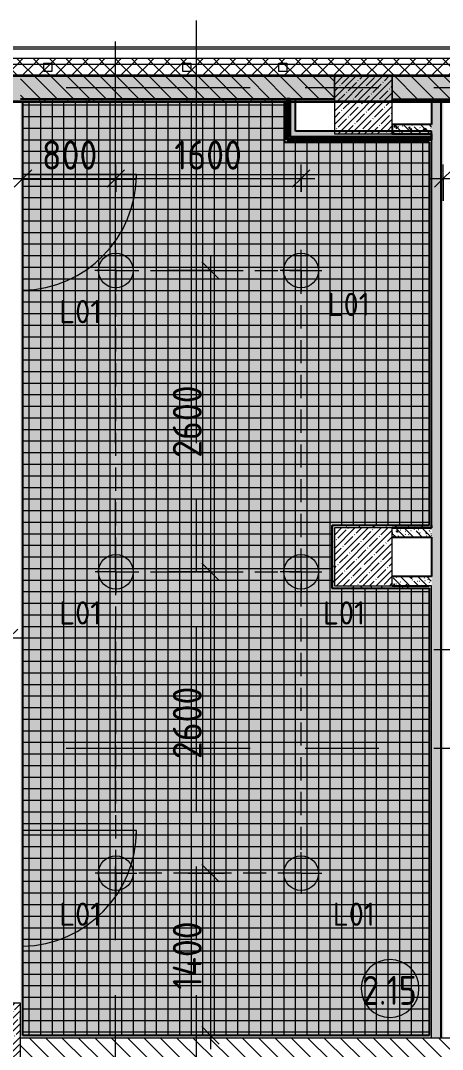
# Model space of a CAD drawing. Header units: millimetres. Extents: x 35098 to 231722, y -8553 to 29000.
# Drawn here: x 74040 to 77683, y 18700 to 27578 of the extents above; entities that cross this region are included whole.
import ezdxf

# ---------------------------------------------------------------- set-up
doc = ezdxf.new("R2010")
doc.units = ezdxf.units.MM
doc.linetypes.add('ADSK_Штрих_ш2 п1', pattern=[300, 200, -100])
doc.linetypes.add('Осевая', pattern=[3175, 635, -476.25, 1587.5, -476.25])
for name, color, linetype, lineweight in [('A-ANNO-DIMS', 7, 'Continuous', 9), ('A-ANNO-DIMS-100', 7, 'Continuous', 9), ('A-AREA-IDEN', 7, 'Continuous', 9), ('A-CLNG-PATT', 7, 'Continuous', 9), ('A-DETL-1', 7, 'ADSK_Штрих_ш2 п1', 9), ('A-DOOR', 7, 'Continuous', 9), ('A-DOOR-1', 7, 'Continuous', 13), ('A-GLAZ', 7, 'Continuous', 9), ('A-GLAZ-1', 7, 'Continuous', 13), ('A-WALL', 7, 'Continuous', 9), ('E-LITE-EQPM-IDEN', 7, 'Continuous', 9), ('I-WALL', 7, 'Continuous', 9), ('S-COLS', 7, 'Continuous', 9), ('Оси', 7, 'Continuous', 9), ('Оси-2', 7, 'Осевая', 9)]:
    doc.layers.add(name, color=color, linetype=linetype, lineweight=lineweight)
for name, color, linetype, lineweight, true_color in [('A-ANNO-NOTE', 1, 'Continuous', 9, 0xff0000), ('A-CLNG-1', 7, 'Continuous', 9, 0xc0c0c0), ('A-WALL-1', 7, 'Continuous', 25, 0x3c3c3c), ('A-WALL-2', 7, 'Continuous', 13, 0x3c3c3c), ('A-WALL-3', 7, 'Continuous', 35, 0x3c3c3c), ('A-WALL-FNSH-1', 7, 'Continuous', 9, 0x3c3c3c), ('A-WALL-FNSH-2', 7, 'Continuous', 13, 0x3c3c3c)]:
    doc.layers.add(name, color=color, linetype=linetype, lineweight=lineweight, true_color=true_color)
doc.layers.add('A-CLNG-PATT-1', color=7, linetype='Continuous', lineweight=9, transparency=1)
doc.styles.add('GOST Common', font='GOST_Common.ttf', dxfattribs={"height": 200})
doc.styles.add('GOST Common_1', font='GOST_Common.ttf', dxfattribs={"width": 0.9, "height": 250})
doc.styles.add('ISOCPEUR', font='isocpeur.ttf', dxfattribs={"width": 0.9, "height": 250})
doc.dimstyles.new('ISO-2_5_0_9К_БОЛЬШОЙ', dxfattribs={"dimscale": 304.8, "dimtxt": 248.995294, "dimasz": 0.492126, "dimexe": 0.393701, "dimexo": 0.984252, "dimgap": 0, "dimtad": 1, "dimdec": 0, "dimrnd": 10, "dimzin": 0, "dimdsep": 46, "dimtxsty": 'ISOCPEUR', "dimblk1": 'OBLIQUE', "dimblk2": 'OBLIQUE', "dimsah": 1, "dimcen": 0.09, "dimdle": 0.393701, "dimazin": 0, "dimtfac": 1, "dimtdec": 4, "dimtix": 1, "dimtmove": 0, "dimatfit": 3, "dimfxl": 1, "dimtvp": 1, "dimtolj": 1, "dimtzin": 0, "dimarcsym": 2})
pattern_1 = [(45, (0, 0), (-57.02463, 57.02463), []), (45, (57.025, 0), (-57.02463, 57.02463), [100.806, -20.161, 3.353, -16.808])]
pattern_2 = [(135, (0, 0), (-70.71068, -70.71068), [])]
pattern_3 = [(135, (0, 0), (-75.43415, -75.43415), [106.68, -17.78, 3.556, -17.78]), (135, (0, 75.39), (-75.43415, -75.43415), []), (50, (0, 0), (127.52922, -11.15758), [13.335, -146.685]), (355, (0, 0), (-24.66966, 133.74002), [10.668, -117.348]), (100.451, (10.63, -0.93), (102.85973, 122.58178), [11.333, -124.663]), (46.184, (0, 35.56), (189.75516, -29.43036), [20.002, -220.027]), (96.636, (15.81, 33.1), (166.1822, 173.1996), [17, -186.995]), (351.184, (0, 35.56), (166.18393, 173.19757), [16.002, -176.022]), (21, (17.78, 26.67), (106.13027, -71.58603), [13.335, -146.685]), (326, (17.78, 26.67), (43.26188, 128.93175), [10.668, -117.348]), (71.451, (26.62, 20.7), (149.39198, 57.34505), [11.333, -124.663]), (37.5, (0, 0), (2.162228, 59.188357), [3.353, -112.573, 3.353, -115.773, -117.792]), (37.5, (0, 0), (2.162228, 59.188357), [-235.052, 3.353, -114.44]), (7.5, (0, 0), (46.773857, 70.12615), [3.353, -64.567, 3.353, -109.906, -44.894]), (7.5, (0, 0), (46.773857, 70.12615), [-181.178, 3.353, -41.542]), (327.5, (-39.65, 0), (94.91367, -4.010093), [3.353, -41.097, 3.353, -135.331, -184.023]), (327.5, (-39.65, 0), (94.91367, -4.010093), [-183.134, 3.353, -180.67]), (317.5, (-57.43, 0), (103.69057, 17.79882), [3.353, -54.432, 3.353, -88.748, -130.683]), (317.5, (-57.43, 0), (103.69057, 17.79882), [-149.885, 3.353, -127.33])]
pattern_4 = [(45, (0, 0), (-70.71068, 70.71068), []), (135, (0, 0), (-70.71068, -70.71068), [])]
pattern_5 = [(0, (0, 0), (121.92, 30.48), [10.058, -81.382, 10.058, -81.382, -487.68]), (0, (0, 0), (121.92, 30.48), [-182.88, 10.058, -172.822, 10.058, -81.382, -213.36]), (0, (0, 0), (121.92, 30.48), [-457.2, 10.058, -50.902, 10.058, -142.342]), (120, (45.72, 15.24), (-87.356454, 90.345817), [10.058, -81.382, 10.058, -81.382, -487.68]), (120, (45.72, 15.24), (-87.356454, 90.345817), [-182.88, 10.058, -172.822, 10.058, -81.382, -213.36]), (120, (45.72, 15.24), (-87.356454, 90.345817), [-457.2, 10.058, -50.902, 10.058, -142.342]), (240, (60.96, 76.2), (-34.563546, -120.825817), [10.058, -81.382, 10.058, -81.382, -487.68]), (240, (60.96, 76.2), (-34.563546, -120.825817), [-182.88, 10.058, -172.822, 10.058, -81.382, -213.36]), (240, (60.96, 76.2), (-34.563546, -120.825817), [-457.2, 10.058, -50.902, 10.058, -142.342])]
pattern_6 = [(45, (0, 0), (-106.06602, 106.06602), []), (135, (0, 0), (-106.06602, -106.06602), [])]

# ---------------------------------------------------------------- blocks, each defined once
blk = doc.blocks.new('BSC_Колонна _Прямоугольная - 500х500-V21-План расстановки осветительного оборудования 2 этажа в осях 12-23')
at = {"layer": 'S-COLS'}
h = blk.add_hatch(dxfattribs=at)
h.set_pattern_fill('FP_30', color=256, style=0, pattern_type=2)
h.set_pattern_definition([(45, (-77000, -22950), (-57.02463, 57.02463), []), (45, (-76942.975, -22950), (-57.02463, 57.02463), [100.806, -20.161, 3.353, -16.808])])
h.paths.add_polyline_path([(-250, -250), (250, -250), (250, 250), (-250, 250)])
for p, q in [((250, 250), (-250, 250)), ((-250, 250), (-250, -250)), ((250, -250), (250, 250)), ((-250, -250), (250, -250))]:
    blk.add_line(p, q, dxfattribs=at)
blk = doc.blocks.new('110_Дверь_СКБ_1Ст_Внутренняя1 - Д-4 1100x2100h_су мгн-V25-План расстановки осветительного оборудования 2 этажа в осях 12-23')
at = {"layer": 'A-DOOR'}
blk.add_arc((-487.5, 40), 1000, 1.20665, 90, dxfattribs=at)
at = {"layer": 'A-DOOR-1'}
for p, q in [((-487.5, 1040), (-487.5, 61)), ((-447.5, 1040), (-487.5, 1040)), ((-447.5, 61), (-447.5, 1040))]:
    blk.add_line(p, q, dxfattribs=at)
blk = doc.blocks.new('120_Окно_СКБ_2Ст - 120_Окно_СКБ_2Ст 2100х2400 _мал створка справа_-19092174-План расстановки осветительного оборудования 2 этажа в осях 12-23')
at = {"layer": 'A-GLAZ-1'}
for p, q in [((-1050, -75), (-1050, -5)), ((-1050, -5), (-980, -5)), ((-980, -75), (-1050, -75)), ((-980, -5), (-980, -75)), ((150, -75), (150, -5)), ((150, -5), (220, -5)), ((220, -75), (150, -75)), ((220, -5), (220, -75)), ((980, -75), (980, -5)), ((980, -5), (1050, -5)), ((1050, -75), (980, -75)), ((1050, -5), (1050, -75))]:
    blk.add_line(p, q, dxfattribs=at)
blk = doc.blocks.new('BSC_Колонна _Прямоугольная - 500х500-V37-План расстановки осветительного оборудования 2 этажа в осях 12-23')
at = {"layer": 'S-COLS'}
h = blk.add_hatch(dxfattribs=at)
h.set_pattern_fill('FP_40', color=256, style=0, pattern_type=2)
h.set_pattern_definition([(45, (-73790, -18850), (-57.02463, 57.02463), []), (45, (-73732.975, -18850), (-57.02463, 57.02463), [100.806, -20.161, 3.353, -16.808])])
h.paths.add_polyline_path([(-250, -250), (250, -250), (250, 250), (-250, 250), (-250, 14.9)])
for p, q in [((250, 250), (-250, 250)), ((-250, 250), (-250, -250)), ((250, -250), (250, 250)), ((-250, -250), (250, -250))]:
    blk.add_line(p, q, dxfattribs=at)
blk = doc.blocks.new('DIMBLOCK37-План расстановки осветительного оборудования 2 этажа в осях 12-23')
at = {"layer": 'A-ANNO-DIMS-100'}
for p, q in [((74061, 25963.9), (74061, 26335.3)), ((74862, 26099.3), (74862, 26335.3)), ((73941, 26215.3), (74862, 26215.3)), ((74061, 26215.3), (74061, 25963.9)), ((74862, 26215.3), (74862, 26099.3))]:
    blk.add_line(p, q, dxfattribs=at)
at = {"layer": 'A-ANNO-DIMS-100', "lineweight": 20}
for p, q in [((74061, 26215.3), (74136, 26290.3)), ((74862, 26215.3), (74937, 26290.3)), ((74061, 26215.3), (73986, 26140.3)), ((74862, 26215.3), (74787, 26140.3))]:
    blk.add_line(p, q, dxfattribs=at)
at = {"layer": 'A-ANNO-DIMS-100', "color": 0, "insert": (74224.5, 26542), "char_height": 250, "width": 568.858, "attachment_point": 1, "line_spacing_factor": 1.149209, "style": 'ISOCPEUR'}
blk.add_mtext('800', dxfattribs=at)
blk = doc.blocks.new('_Oblique')
at = {"color": 0, "linetype": 'ByBlock', "lineweight": -2}
blk.add_line((-0.5, -0.5), (0.5, 0.5), dxfattribs=at)
blk = doc.blocks.new('DIMBLOCK38-План расстановки осветительного оборудования 2 этажа в осях 12-23')
at = {"layer": 'A-ANNO-DIMS-100'}
for p, q in [((74862, 26099.3), (74862, 26335.3)), ((76462, 26099.3), (76462, 26335.3)), ((74862, 26215.3), (76582, 26215.3)), ((74862, 26215.3), (74862, 26099.3)), ((76462, 26215.3), (76462, 26099.3))]:
    blk.add_line(p, q, dxfattribs=at)
at = {"layer": 'A-ANNO-DIMS-100', "lineweight": 20}
for p, q in [((74862, 26215.3), (74937, 26290.3)), ((76462, 26215.3), (76537, 26290.3)), ((74862, 26215.3), (74787, 26140.3)), ((76462, 26215.3), (76387, 26140.3))]:
    blk.add_line(p, q, dxfattribs=at)
at = {"layer": 'A-ANNO-DIMS-100', "color": 0, "insert": (75367.5, 26542), "char_height": 250, "width": 706.764, "attachment_point": 1, "line_spacing_factor": 1.149209, "style": 'ISOCPEUR'}
blk.add_mtext('1600', dxfattribs=at)
blk = doc.blocks.new('DIMBLOCK39-План расстановки осветительного оборудования 2 этажа в осях 12-23')
at = {"layer": 'A-ANNO-DIMS-100', "lineweight": 20}
for p, q in [((75681.4, 25421), (75606.4, 25496)), ((75681.4, 25421), (75756.4, 25346)), ((75681.4, 22821), (75606.4, 22896)), ((75681.4, 22821), (75756.4, 22746))]:
    blk.add_line(p, q, dxfattribs=at)
at = {"layer": 'A-ANNO-DIMS-100'}
for p, q in [((75681.4, 25541), (75681.4, 22821)), ((75309.5, 25421), (75801.4, 25421)), ((75681.4, 25421), (75309.5, 25421)), ((75310.5, 22821), (75801.4, 22821)), ((75681.4, 22821), (75310.5, 22821))]:
    blk.add_line(p, q, dxfattribs=at)
at = {"layer": 'A-ANNO-DIMS-100', "color": 0, "insert": (75354.8, 23805), "char_height": 250, "width": 758.478, "attachment_point": 1, "rotation": 90, "line_spacing_factor": 1.149209, "style": 'ISOCPEUR'}
blk.add_mtext('2600', dxfattribs=at)
blk = doc.blocks.new('DIMBLOCK40-План расстановки осветительного оборудования 2 этажа в осях 12-23')
at = {"layer": 'A-ANNO-DIMS-100'}
for p, q in [((75310.5, 22821), (75801.4, 22821)), ((75681.4, 22821), (75310.5, 22821)), ((75681.4, 22821), (75681.4, 20221)), ((75487.5, 20221), (75801.4, 20221)), ((75681.4, 20221), (75487.5, 20221))]:
    blk.add_line(p, q, dxfattribs=at)
at = {"layer": 'A-ANNO-DIMS-100', "lineweight": 20}
for p, q in [((75681.4, 22821), (75606.4, 22896)), ((75681.4, 22821), (75756.4, 22746)), ((75681.4, 20221), (75606.4, 20296)), ((75681.4, 20221), (75756.4, 20146))]:
    blk.add_line(p, q, dxfattribs=at)
at = {"layer": 'A-ANNO-DIMS-100', "color": 0, "insert": (75354.8, 21205), "char_height": 250, "width": 758.478, "attachment_point": 1, "rotation": 90, "line_spacing_factor": 1.149209, "style": 'ISOCPEUR'}
blk.add_mtext('2600', dxfattribs=at)
blk = doc.blocks.new('DIMBLOCK41-План расстановки осветительного оборудования 2 этажа в осях 12-23')
at = {"layer": 'A-ANNO-DIMS-100', "lineweight": 20}
for p, q in [((75681.4, 20221), (75606.4, 20296)), ((75681.4, 20221), (75756.4, 20146)), ((75681.4, 18821), (75606.4, 18896)), ((75681.4, 18821), (75756.4, 18746))]:
    blk.add_line(p, q, dxfattribs=at)
at = {"layer": 'A-ANNO-DIMS-100'}
for p, q in [((75487.5, 20221), (75801.4, 20221)), ((75681.4, 20221), (75487.5, 20221)), ((75681.4, 20221), (75681.4, 18701)), ((75487.5, 18821), (75801.4, 18821)), ((75681.4, 18821), (75487.5, 18821))]:
    blk.add_line(p, q, dxfattribs=at)
at = {"layer": 'A-ANNO-DIMS-100', "color": 0, "insert": (75354.8, 19214.5), "char_height": 250, "width": 735.494, "attachment_point": 1, "rotation": 90, "line_spacing_factor": 1.149209, "style": 'ISOCPEUR'}
blk.add_mtext('1400', dxfattribs=at)
blk = doc.blocks.new('DIMBLOCK42-План расстановки осветительного оборудования 2 этажа в осях 12-23')
at = {"layer": 'A-ANNO-DIMS-100'}
for p, q in [((77691, 26021.4), (77691, 26335.3)), ((78591, 26099.3), (78591, 26335.3)), ((77571, 26215.3), (78591, 26215.3)), ((77691, 26215.3), (77691, 26021.4)), ((78591, 26215.3), (78591, 26099.3))]:
    blk.add_line(p, q, dxfattribs=at)
at = {"layer": 'A-ANNO-DIMS-100', "lineweight": 20}
for p, q in [((77691, 26215.3), (77766, 26290.3)), ((78591, 26215.3), (78666, 26290.3)), ((77691, 26215.3), (77616, 26140.3)), ((78591, 26215.3), (78516, 26140.3))]:
    blk.add_line(p, q, dxfattribs=at)
at = {"layer": 'A-ANNO-DIMS-100', "color": 0, "insert": (77904, 26542), "char_height": 250, "width": 568.858, "attachment_point": 1, "line_spacing_factor": 1.149209, "style": 'ISOCPEUR'}
blk.add_mtext('900', dxfattribs=at)
blk = doc.blocks.new('DIMBLOCK55-План расстановки осветительного оборудования 2 этажа в осях 12-23')
at = {"layer": 'A-ANNO-DIMS-100'}
for p, q in [((72385, 22445.4), (72385, 22130.2)), ((72385, 22250.2), (72385, 22445.4)), ((73940, 22056.2), (73940, 22370.2)), ((72385, 22250.2), (74060, 22250.2)), ((73940, 22250.2), (73940, 22056.2))]:
    blk.add_line(p, q, dxfattribs=at)
at = {"layer": 'A-ANNO-DIMS-100', "lineweight": 20}
for p, q in [((72385, 22250.2), (72460, 22325.2)), ((73940, 22250.2), (74015, 22325.2)), ((72385, 22250.2), (72310, 22175.2)), ((73940, 22250.2), (73865, 22175.2))]:
    blk.add_line(p, q, dxfattribs=at)
at = {"layer": 'A-ANNO-DIMS-100', "color": 0, "insert": (72947, 22576.8), "char_height": 250, "width": 517.144, "attachment_point": 1, "line_spacing_factor": 1.149209, "style": 'ISOCPEUR'}
blk.add_mtext('1/2', dxfattribs=at)
blk = doc.blocks.new('Марка_Помещения - Номер-25198446-План расстановки осветительного оборудования 2 этажа в осях 12-23')
at = {"layer": 'A-AREA-IDEN'}
for start, end in [(360, 180), (180, 360)]:
    blk.add_arc((0, 0), 2.5, start, end, dxfattribs=at)

msp = doc.modelspace()

# ---------------------------------------------------------------- hatches: boundary and pattern name
at = {"layer": 'A-CLNG-PATT'}
h = msp.add_hatch(dxfattribs=at)
h.set_pattern_fill('FP_75', color=256, style=0, pattern_type=2)
h.set_pattern_definition([(270, (75815, 22850), (100, 6e-15), []), (0, (75815, 22850), (0, 100), [])])
h.paths.add_polyline_path([(77569, 18821), (77569, 22679), (76729, 22679), (76729, 23221), (77569, 23221), (77569, 26530), (76320, 26530), (76320, 26879), (74061, 26879), (74061, 18821), (77559.8, 18821)])
at = {"layer": 'A-CLNG-PATT-1'}
msp.add_hatch(color=256, dxfattribs=at).paths.add_polyline_path([(77569, 18821), (77569, 22679), (76729, 22679), (76729, 23221), (77569, 23221), (77569, 26530), (76320, 26530), (76320, 26879), (74061, 26879), (74061, 18821), (77559.8, 18821)])
at = {"layer": 'A-WALL'}
h = msp.add_hatch(dxfattribs=at)
h.set_pattern_fill('FP_20', color=256, style=0, pattern_type=2)
h.set_pattern_definition(pattern_4)
h.paths.add_polyline_path([(84490.7, 27200), (84490.7, 27250), (42010, 27250), (42010, 27200), (81923.3, 27200)])
h = msp.add_hatch(dxfattribs=at)
h.set_pattern_fill('FP_20', color=256, style=0, pattern_type=2)
h.set_pattern_definition(pattern_4)
h.paths.add_polyline_path([(84490.7, 27100), (84490.7, 27200), (42060, 27200), (42060, 27100), (84200, 27100)])
at = {"layer": 'I-WALL'}
h = msp.add_hatch(dxfattribs=at)
h.set_pattern_fill('FP_19', color=256, style=0, pattern_type=2)
h.set_pattern_definition(pattern_2)
h.paths.add_polyline_path([(84105, 26900), (84200, 26900), (84200, 27100), (81150, 27100), (81150, 26900), (84100.7, 26900)])
h.paths.add_polyline_path([(80468.8, 26900), (80650, 26900), (80650, 27100), (77250, 27100), (77250, 26900), (79014.3, 26900)])
h.paths.add_polyline_path([(76750, 26900), (76750, 27100), (74040, 27100), (74040, 26900), (76468.9, 26900)])
h.paths.add_polyline_path([(73540, 26900), (73540, 27100), (70810, 27100), (70810, 26900), (73196.3, 26900)])
h.paths.add_polyline_path([(70310, 26900), (70310, 27100), (66760, 27100), (66760, 26900), (70287.3, 26900)])
h.paths.add_polyline_path([(66160, 26900), (66160, 27100), (50364.8, 27100), (50364.8, 26900), (65923.9, 26900)])
h = msp.add_hatch(dxfattribs=at)
h.set_pattern_fill('FP_17', color=256, style=0, pattern_type=2)
h.set_pattern_definition(pattern_1)
h.paths.add_polyline_path([(84100.7, 26880), (84200.7, 26880), (84200, 26900), (84100.7, 26900), (84100.7, 27100), (66760, 27100), (66760, 26880), (83377.8, 26880)])
h = msp.add_hatch(dxfattribs=at)
h.set_pattern_fill('FP_46', color=256, style=0, pattern_type=2)
h.set_pattern_definition(pattern_5)
h.paths.add_polyline_path([(76340, 26880), (76340, 26900), (74040, 26900), (74040, 26880), (76105.3, 26880)])
h = msp.add_hatch(dxfattribs=at)
h.set_pattern_fill('FP_46', color=256, style=0, pattern_type=2)
h.set_pattern_definition(pattern_5)
h.paths.add_polyline_path([(74060, 18800), (74060, 26880), (74040, 26880), (74040, 18800)])
h = msp.add_hatch(dxfattribs=at)
h.set_pattern_fill('FP_46', color=256, style=0, pattern_type=2)
h.set_pattern_definition(pattern_5)
h.paths.add_polyline_path([(76340, 26530), (76340, 26880), (76320, 26880), (76320, 26530)])
h = msp.add_hatch(dxfattribs=at)
h.set_pattern_fill('FP_55', color=256, style=0, pattern_type=2)
h.set_pattern_definition(pattern_6)
h.paths.add_polyline_path([(76352.5, 26562.5), (76352.5, 26900), (76340, 26900), (76340, 26562.5)])
h = msp.add_hatch(dxfattribs=at)
h.set_pattern_fill('FP_55', color=256, style=0, pattern_type=2)
h.set_pattern_definition(pattern_6)
h.paths.add_polyline_path([(76365, 26575), (76365, 26900), (76352.5, 26900), (76352.5, 26575)])
for points in [[(76415, 26625), (76415, 26900), (76365, 26900), (76365, 26625)], [(76832.6, 26575), (77590, 26575), (77590, 26625), (76365, 26625), (76365, 26575), (76468.9, 26575)]]:
    msp.add_hatch(color=256, dxfattribs=at).paths.add_polyline_path(points)
h = msp.add_hatch(dxfattribs=at)
h.set_pattern_fill('FP_24', color=256, style=0, pattern_type=2)
h.set_pattern_definition(pattern_3)
h.paths.add_polyline_path([(77590, 18800), (77670, 18800), (77670, 26880), (77590, 26880), (77590, 18820)])
h = msp.add_hatch(dxfattribs=at)
h.set_pattern_fill('FP_46', color=256, style=0, pattern_type=2)
h.set_pattern_definition(pattern_5)
h.paths.add_polyline_path([(80630, 26880), (80630, 26900), (77670, 26900), (77670, 26880), (80468.8, 26880)])
h = msp.add_hatch(dxfattribs=at)
h.set_pattern_fill('FP_46', color=256, style=0, pattern_type=2)
h.set_pattern_definition(pattern_5)
h.paths.add_polyline_path([(77670, 18800), (77690, 18800), (77690, 26880), (77670, 26880), (77670, 18864.9)])
h = msp.add_hatch(dxfattribs=at)
h.set_pattern_fill('FP_24', color=256, style=0, pattern_type=2)
h.set_pattern_definition(pattern_3)
h.paths.add_polyline_path([(77590, 26600), (77590, 26680), (77250, 26680), (77250, 26600), (77559.8, 26600)])
h = msp.add_hatch(dxfattribs=at)
h.set_pattern_fill('FP_55', color=256, style=0, pattern_type=2)
h.set_pattern_definition(pattern_6)
h.paths.add_polyline_path([(76832.6, 26550), (77590, 26550), (77590, 26562.5), (76340, 26562.5), (76340, 26550), (76468.9, 26550)])
h = msp.add_hatch(dxfattribs=at)
h.set_pattern_fill('FP_46', color=256, style=0, pattern_type=2)
h.set_pattern_definition(pattern_5)
h.paths.add_polyline_path([(77590, 26530), (77590, 26550), (76340, 26550), (76340, 26530), (77570, 26530)])
h = msp.add_hatch(dxfattribs=at)
h.set_pattern_fill('FP_55', color=256, style=0, pattern_type=2)
h.set_pattern_definition(pattern_6)
h.paths.add_polyline_path([(76832.6, 26562.5), (77590, 26562.5), (77590, 26575), (76352.5, 26575), (76352.5, 26562.5), (76468.9, 26562.5)])
h = msp.add_hatch(dxfattribs=at)
h.set_pattern_fill('FP_46', color=256, style=0, pattern_type=2)
h.set_pattern_definition(pattern_5)
h.paths.add_polyline_path([(77570, 23220), (77590, 23220), (77590, 26530), (77570, 26530), (77570, 24655.6)])
h = msp.add_hatch(dxfattribs=at)
h.set_pattern_fill('FP_46', color=256, style=0, pattern_type=2)
h.set_pattern_definition(pattern_5)
h.paths.add_polyline_path([(76730, 22700), (76750, 22700), (76750, 23220), (76730, 23220), (76730, 23200)])
h = msp.add_hatch(dxfattribs=at)
h.set_pattern_fill('FP_46', color=256, style=0, pattern_type=2)
h.set_pattern_definition(pattern_5)
h.paths.add_polyline_path([(77590, 23200), (77590, 23220), (76750, 23220), (76750, 23200), (77559.8, 23200)])
h = msp.add_hatch(dxfattribs=at)
h.set_pattern_fill('FP_24', color=256, style=0, pattern_type=2)
h.set_pattern_definition(pattern_3)
h.paths.add_polyline_path([(77590, 23120), (77590, 23200), (77250, 23200), (77250, 23120), (77559.8, 23120)])
h = msp.add_hatch(dxfattribs=at)
h.set_pattern_fill('FP_24', color=256, style=0, pattern_type=2)
h.set_pattern_definition(pattern_3)
h.paths.add_polyline_path([(77570, 22700), (77590, 22700), (77590, 22780), (77250, 22780), (77250, 22700), (77559.8, 22700)])
h = msp.add_hatch(dxfattribs=at)
h.set_pattern_fill('FP_46', color=256, style=0, pattern_type=2)
h.set_pattern_definition(pattern_5)
h.paths.add_polyline_path([(77570, 22680), (77570, 22700), (76730, 22700), (76730, 22680), (77559.8, 22680)])
h = msp.add_hatch(dxfattribs=at)
h.set_pattern_fill('FP_46', color=256, style=0, pattern_type=2)
h.set_pattern_definition(pattern_5)
h.paths.add_polyline_path([(77570, 18820), (77590, 18820), (77590, 22700), (77570, 22700), (77570, 18864.9)])
h = msp.add_hatch(dxfattribs=at)
h.set_pattern_fill('FP_19', color=256, style=0, pattern_type=2)
h.set_pattern_definition(pattern_2)
h.paths.add_polyline_path([(84105, 18600), (84200, 18600), (84200, 18800), (79080, 18800), (79080, 18600), (83377.8, 18600)])
h.paths.add_polyline_path([(78580, 18600), (78580, 18800), (74040, 18799.5), (74040, 18600), (77559.8, 18600)])
h.paths.add_polyline_path([(73196.3, 18600), (73540, 18600), (73540, 18800), (66760, 18800), (66760, 18600), (70287.3, 18600)])
h = msp.add_hatch(dxfattribs=at)
h.set_pattern_fill('FP_46', color=256, style=0, pattern_type=2)
h.set_pattern_definition(pattern_5)
h.paths.add_polyline_path([(77590, 18800), (77590, 18820), (74060, 18820), (74060, 18800), (77559.8, 18800)])
at = {"layer": 'S-COLS'}
h = msp.add_hatch(dxfattribs=at)
h.set_pattern_fill('FP_17', color=256, style=0, pattern_type=2)
h.set_pattern_definition(pattern_1)
h.paths.add_polyline_path([(76750, 26600), (77250, 26600), (77250, 27100), (76750, 27100), (76750, 26900)])

# ---------------------------------------------------------------- linework, layer by layer
at = {"layer": 'A-ANNO-NOTE'}
for p, q in [((74862, 25421), (74862, 25601)), ((76462, 25421), (76462, 25601)), ((74862, 25421), (74682, 25421)), ((74862, 25421), (75042, 25421)), ((74862, 25421), (74862, 25241)), ((76462, 25421), (76282, 25421)), ((76462, 25421), (76642, 25421)), ((76462, 25421), (76462, 25241)), ((74863, 22821), (74863, 23001)), ((76463, 22821), (76463, 23001)), ((74863, 22821), (74683, 22821)), ((74863, 22821), (75043, 22821)), ((74863, 22821), (74863, 22641)), ((76463, 22821), (76283, 22821)), ((76463, 22821), (76643, 22821)), ((76463, 22821), (76463, 22641)), ((74863, 20221), (74863, 20401)), ((76463, 20221), (76463, 20401)), ((74863, 20221), (74683, 20221)), ((74863, 20221), (75043, 20221)), ((74863, 20221), (74863, 20041)), ((76463, 20221), (76283, 20221)), ((76463, 20221), (76643, 20221)), ((76463, 20221), (76463, 20041))]:
    msp.add_line(p, q, dxfattribs=at)
for centre in [(74862, 25421), (76462, 25421), (74863, 22821), (76463, 22821), (74863, 20221), (76463, 20221)]:
    msp.add_circle(centre, 150, dxfattribs=at)
at = {"layer": 'A-CLNG-1'}
for p, q in [((77569, 23221), (77569, 26530)), ((76729, 23221), (77569, 23221)), ((77569, 18821), (77569, 22679)), ((74061, 18821), (77569, 18821))]:
    msp.add_line(p, q, dxfattribs=at)
at = {"layer": 'A-DETL-1'}
for p, q in [((74862, 25421), (76461, 25421)), ((74862, 20221), (74862, 25421)), ((76461, 25421), (76461, 20221)), ((74862, 22821), (76461, 22821)), ((76461, 20221), (74862, 20221))]:
    msp.add_line(p, q, dxfattribs=at)
at = {"layer": 'A-WALL'}
for p, q in [((84490.7, 27250), (42010, 27250)), ((84490.7, 27200), (42060, 27200)), ((76750, 26900), (76750, 27100)), ((77250, 27100), (77250, 26900)), ((76352.5, 26900), (76352.5, 26562.5)), ((76352.5, 26562.5), (77590, 26562.5)), ((77590, 26550), (77590, 23220)), ((77590, 23220), (77590, 26530)), ((77590, 22700), (77570, 22700)), ((77590, 18800), (77590, 22700)), ((74040, 18800), (78580, 18800))]:
    msp.add_line(p, q, dxfattribs=at)
at = {"layer": 'A-WALL-1'}
for p, q in [((76750, 27100), (74040, 27100)), ((80650, 27100), (77250, 27100)), ((76750, 26900), (74040, 26900)), ((74060, 26880), (76340, 26880)), ((74060, 18820), (74060, 26880)), ((76320, 26880), (76320, 26530)), ((76415, 26625), (76415, 26900)), ((77250, 26900), (80650, 26900)), ((77590, 26880), (77590, 26680)), ((77670, 26900), (77670, 18800)), ((77670, 26880), (80630, 26880)), ((77590, 26680), (77250, 26680)), ((77250, 26680), (77250, 26600)), ((77590, 26550), (76340, 26550)), ((77590, 26625), (76415, 26625)), ((77250, 26600), (77590, 26600)), ((77590, 26575), (77590, 26625)), ((77590, 26600), (77590, 26550)), ((76320, 26530), (77570, 26530)), ((77570, 26530), (77570, 23220)), ((76730, 23220), (76730, 22680)), ((77570, 23220), (76730, 23220)), ((77590, 23200), (77250, 23200)), ((77250, 23200), (77590, 23200)), ((77590, 23220), (77590, 23200)), ((77590, 23200), (77590, 23220)), ((77250, 23120), (77590, 23120)), ((77590, 23120), (77590, 22780)), ((77590, 22780), (77250, 22780)), ((76730, 22680), (77570, 22680)), ((77250, 22700), (77570, 22700)), ((77570, 22680), (77570, 18820)), ((77570, 18820), (74060, 18820))]:
    msp.add_line(p, q, dxfattribs=at)
at = {"layer": 'A-WALL-2'}
for p, q in [((84490.7, 27330), (41930, 27330)), ((76750, 27100), (77250, 27100))]:
    msp.add_line(p, q, dxfattribs=at)
at = {"layer": 'A-WALL-3'}
for p, q in [((84100.7, 27100), (66760, 27100)), ((66760, 26880), (84200.7, 26880)), ((76365, 26900), (76340, 26900)), ((76340, 26900), (76340, 26550)), ((76365, 26900), (76365, 26575)), ((76340, 26550), (77590, 26550)), ((76365, 26575), (77590, 26575)), ((77590, 26550), (77590, 26575))]:
    msp.add_line(p, q, dxfattribs=at)
at = {"layer": 'A-WALL-FNSH-1'}
msp.add_line((84490.7, 27350), (41910, 27350), dxfattribs=at)
at = {"layer": 'A-WALL-FNSH-2'}
for p, q in [((76320, 26879), (76319, 26879)), ((76319, 26879), (76319, 26530)), ((76319, 26530), (76320, 26530))]:
    msp.add_line(p, q, dxfattribs=at)
at = {"layer": 'I-WALL'}
for p, q in [((74061, 26879), (74061, 18821)), ((76319, 26879), (74061, 26879)), ((74240, 26879), (74240, 26880)), ((76319, 26530), (76319, 26529)), ((77568.7, 26529), (76320.1, 26529)), ((76729, 22679), (76729, 23221)), ((76730, 23221), (76730, 23220)), ((77569, 23221), (77570, 23221)), ((76729, 22680), (76730, 22680)), ((77569, 22679), (76729, 22679)), ((77569, 22679), (77569, 22680)), ((77569, 18821), (77570, 18821))]:
    msp.add_line(p, q, dxfattribs=at)
at = {"layer": 'S-COLS'}
for p, q in [((77250, 27100), (76750, 27100)), ((76750, 27100), (76750, 26900)), ((77250, 26900), (77250, 27100)), ((76750, 26900), (76750, 26600)), ((77250, 26600), (77250, 26900)), ((76750, 26600), (77250, 26600))]:
    msp.add_line(p, q, dxfattribs=at)
at = {"layer": 'Оси'}
for p, q in [((75560, 25078.1), (75560, 27578.1)), ((74860, 24898.1), (74860, 27398.1))]:
    msp.add_line(p, q, dxfattribs=at)
at = {"layer": 'Оси-2'}
for p, q in [((38398.2, 27000), (82450, 27000)), ((75560, 593.7), (75560, 25078.1)), ((74860, 593.7), (74860, 24898.1)), ((38398.2, 22150), (82450, 22150)), ((38398.2, 21300), (82450, 21300))]:
    msp.add_line(p, q, dxfattribs=at)

# ---------------------------------------------------------------- block references
at = {"layer": 'A-AREA-IDEN', "xscale": 99.99999999999993, "yscale": 99.99999999999993, "zscale": 99.99999999999993}
msp.add_blockref('Марка_Помещения - Номер-25198446-План расстановки осветительного оборудования 2 этажа в осях 12-23', (77230.9, 19225.7), dxfattribs=at)
at = {"layer": 'A-DOOR', "rotation": 269.9999999999999}
for p in [(74000, 25762.5), (74000, 20102.5)]:
    msp.add_blockref('110_Дверь_СКБ_1Ст_Внутренняя1 - Д-4 1100x2100h_су мгн-V25-План расстановки осветительного оборудования 2 этажа в осях 12-23', p, dxfattribs=at)
at = {"layer": 'A-GLAZ'}
msp.add_blockref('120_Окно_СКБ_2Ст - 120_Окно_СКБ_2Ст 2100х2400 _мал створка справа_-19092174-План расстановки осветительного оборудования 2 этажа в осях 12-23', (75290, 27215), dxfattribs=at)
at = {"layer": 'S-COLS'}
for name, p in [('BSC_Колонна _Прямоугольная - 500х500-V21-План расстановки осветительного оборудования 2 этажа в осях 12-23', (77000, 22950)), ('BSC_Колонна _Прямоугольная - 500х500-V37-План расстановки осветительного оборудования 2 этажа в осях 12-23', (73790, 18850))]:
    msp.add_blockref(name, p, dxfattribs=at)

# ---------------------------------------------------------------- texts
at = {"layer": 'A-AREA-IDEN', "insert": (76989, 19334.2), "char_height": 250, "width": 606.076, "attachment_point": 1, "style": 'GOST Common_1'}
msp.add_mtext('2.15', dxfattribs=at)
at = {"layer": 'E-LITE-EQPM-IDEN', "char_height": 200, "width": 472.996, "attachment_point": 1, "style": 'GOST Common'}
for insert in [(76692.2, 25228.7), (74374, 25166.3), (74374, 22566.3), (76652.2, 22566.3), (74374, 19966.3), (76736.8, 19966.3)]:
    msp.add_mtext('L01', dxfattribs=dict(at, insert=insert))

# ---------------------------------------------------------------- dimensions: what is measured, and where the dimension line sits
at = {"layer": 'A-ANNO-DIMS'}
for base, p1, p2, override, picture, middle in [((74862, 26215.3), (74061, 26263.9), (74862, 25799.3), {"dimpost": '<>', "dimfxl": 925.986917}, 'DIMBLOCK37-План расстановки осветительного оборудования 2 этажа в осях 12-23', (74461.5, 26340.3)), ((76462, 26215.3), (74862, 25799.3), (76462, 25799.3), {"dimpost": '<>', "dimfxl": 1600}, 'DIMBLOCK38-План расстановки осветительного оборудования 2 этажа в осях 12-23', (75662, 26340.3)), ((78591, 26215.3), (77691, 26321.4), (78591, 25799.3), {"dimpost": '<>', "dimfxl": 1040.478839}, 'DIMBLOCK42-План расстановки осветительного оборудования 2 этажа в осях 12-23', (78141, 26340.3))]:
    dim = msp.add_linear_dim(base=base, p1=p1, p2=p2, dimstyle='ISO-2_5_0_9К_БОЛЬШОЙ', override=override, dxfattribs=at)
    dim.commit()
    dim.dimension.update_dxf_attribs({"geometry": picture, "text_midpoint": middle})
for base, p1, p2, override, picture, middle in [((75681.4, 22821), (75009.5, 25421), (75010.5, 22821), {"dimpost": '<>', "dimfxl": 2600.000192}, 'DIMBLOCK39-План расстановки осветительного оборудования 2 этажа в осях 12-23', (75556.4, 24121)), ((75681.4, 20221), (75010.5, 22821), (75787.5, 20221), {"dimpost": '<>', "dimfxl": 2713.608182}, 'DIMBLOCK40-План расстановки осветительного оборудования 2 этажа в осях 12-23', (75556.4, 21521)), ((75681.4, 18821), (75787.5, 20221), (75787.5, 18821), {"dimpost": '<>', "dimfxl": 1400}, 'DIMBLOCK41-План расстановки осветительного оборудования 2 этажа в осях 12-23', (75556.4, 19521))]:
    dim = msp.add_linear_dim(base=base, p1=p1, p2=p2, angle=90, dimstyle='ISO-2_5_0_9К_БОЛЬШОЙ', override=override, dxfattribs=at)
    dim.commit()
    dim.dimension.update_dxf_attribs({"geometry": picture, "text_midpoint": middle})
dim = msp.add_linear_dim(base=(73940, 22250.2), p1=(72385, 22145.4), p2=(73940, 22356.2), text='1/2', dimstyle='ISO-2_5_0_9К_БОЛЬШОЙ', override={"dimpost": '<>', "dimfxl": 1569.22818}, dxfattribs=at)
dim.commit()
dim.dimension.update_dxf_attribs({"geometry": 'DIMBLOCK55-План расстановки осветительного оборудования 2 этажа в осях 12-23', "text_midpoint": (73162.5, 22375.2)})

doc.saveas('drawing.dxf')
